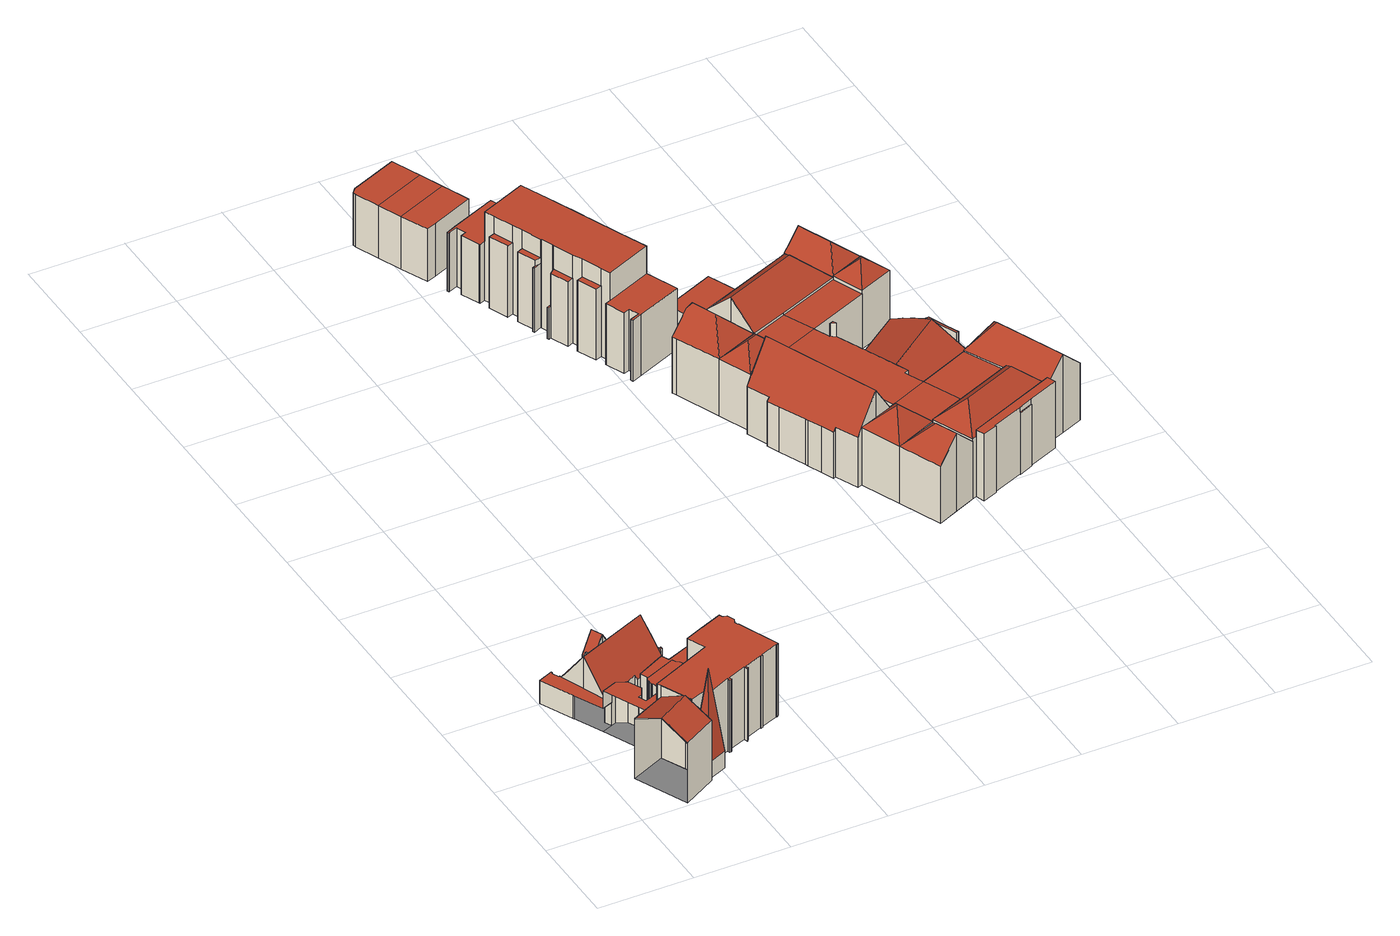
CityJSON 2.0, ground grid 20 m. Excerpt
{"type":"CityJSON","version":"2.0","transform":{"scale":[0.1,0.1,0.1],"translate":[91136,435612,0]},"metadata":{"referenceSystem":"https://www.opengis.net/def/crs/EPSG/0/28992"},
"CityObjects":{
"building1":{"type":"Building","attributes":{"TerrainHeight":3.28,"bron_tex":"UltraCAM-X 10cm juni 2008","voll_tex":"complete","bron_geo":"Lidar 15-30 punten - nov. 2008","status":"1","isWatertight":"0"},"geometry":[{"type":"MultiSurface","lod":"2","boundaries":[[[0,1,2,3]],[[0,4,5,6,7,1]],[[8,9,10,11,12]],[[3,2,9,8]],[[2,1,13,9]],[[0,3,14,15]],[[1,7,16,13]],[[7,6,17,18]],[[6,5,11,10]],[[5,4,12,11]],[[4,0,15,19]],[[20,21,9,16]]],"semantics":{"surfaces":[{"type":"RoofSurface"},{"type":"GroundSurface"},{"type":"WallSurface"}],"values":[0,0,1,2,2,2,2,2,2,2,2,2]}}]},
"building2":{"type":"Building","attributes":{"TerrainHeight":3.26,"bron_tex":"UltraCAM-X 10cm juni 2008","voll_tex":"complete","bron_geo":"Lidar 15-30 punten - nov. 2008","status":"1","isWatertight":"0"},"geometry":[{"type":"MultiSurface","lod":"2","boundaries":[[[22,23,24,25,26,27]],[[28,22,27,29,30,31]],[[32,33,34,35,36,37,38,39,40,41,42,43,44]],[[45,32,44,46,47,48,49,50,51,52,53,54,55]],[[56,57,58,59]],[[60,61,62,63]],[[64,65,66,67]],[[68,69,70,71]],[[45,72,73,74,75,76,77,78,79,80,81,82]],[[83,84,85,86,87,88,89,90,91,92,93,94]],[[95,96,97,98,99,100,101,102,103,104,105,106,107,108,109,110,111,112]],[[113,114,115,116,117,118,119,120,121,122,123,124,125,126,127,128,129,130,131,132,133,134,135,136,137,138,139,140,141,142,143,144,145,146,147,148,149,150,151,152,153,154,155,156,157,158,159,160,161,162,163,164,165,166,167,168,169,170,171,172,173,174,175,176,177,178,179,180,181,182]],[[95,112,140,139]],[[112,111,141,140]],[[111,110,142,141]],[[110,109,143,142]],[[109,108,144,143]],[[108,107,145,144]],[[107,106,146,145]],[[106,105,147,146]],[[105,104,148,147]],[[104,103,149,148]],[[103,102,150,149]],[[102,101,151,150]],[[101,100,152,151]],[[100,99,153,152]],[[99,98,154,153]],[[98,97,155,154]],[[97,96,156,155]],[[23,22,183,131]],[[27,184,185]],[[26,25,129,128]],[[25,24,130,129]],[[24,23,131,130]],[[22,28,132,183]],[[28,31,133,132]],[[31,30,134,133]],[[30,29,135,134]],[[186,27,185]],[[44,43,96,187]],[[43,42,157,156]],[[42,41,158,157]],[[40,39,170,169]],[[39,38,171,170]],[[38,37,172,171]],[[37,36,60,63]],[[36,35,176,175]],[[35,34,56,59]],[[34,33,180,179]],[[33,32,188,82]],[[45,55,120,119]],[[55,54,70,69]],[[54,53,124,123]],[[53,52,66,65]],[[52,51,128,127]],[[186,50,29]],[[51,184,26]],[[50,49,136,135]],[[49,48,137,136]],[[48,47,138,137]],[[47,46,139,138]],[[46,44,187,95]],[[32,45,188]],[[59,58,177,176]],[[58,57,178,177]],[[57,56,179,178]],[[63,62,173,172]],[[62,61,174,173]],[[61,60,175,174]],[[64,67,126,125]],[[67,66,127,126]],[[65,64,125,124]],[[68,71,122,121]],[[71,70,123,122]],[[69,68,121,120]],[[77,76,114,113]],[[76,75,115,114]],[[75,74,116,115]],[[74,73,117,116]],[[73,72,118,117]],[[72,45,119,118]],[[82,81,181,180]],[[79,78,189,190]],[[78,77,113,189]],[[191,192,84,83]],[[88,87,41,40]],[[87,86,159,158]],[[86,85,160,159]],[[85,84,161,160]],[[89,88,169,168]]],"semantics":{"surfaces":[{"type":"RoofSurface"},{"type":"GroundSurface"},{"type":"WallSurface"}],"values":[0,0,0,0,0,0,0,0,0,0,0,1,2,2,2,2,2,2,2,2,2,2,2,2,2,2,2,2,2,2,2,2,2,2,2,2,2,2,2,2,2,2,2,2,2,2,2,2,2,2,2,2,2,2,2,2,2,2,2,2,2,2,2,2,2,2,2,2,2,2,2,2,2,2,2,2,2,2,2,2,2,2,2,2,2,2,2,2,2,2]}}]},
"building3":{"type":"Building","attributes":{"TerrainHeight":3.19,"bron_tex":"UltraCAM-X 10cm juni 2008","voll_tex":"complete","bron_geo":"Lidar 15-30 punten - nov. 2008","status":"1","isWatertight":"0"},"geometry":[{"type":"MultiSurface","lod":"2","boundaries":[[[193,194,195,196,197,198,199,200,201,202,203,204,205,206]],[[207,208,209,210,211,212,213,214,215,216,217,218,219,220,221,222,223,224,225,226,227,228,229,230,231,232,233,234,235,236,237,238]],[[239,240,241,242,243,244,245,246,247,248,249,250,251,252,253,254,255,256,257,258,259,260,261,262,263,264,265,266,267,268,269,270,271,272,273]],[[274,275,276]],[[277,274,276]],[[277,276,17]],[[18,17,276]],[[18,276,278]],[[278,276,275]],[[163,162,161,279,280,281,282,283,284,285,286,287,288,289,290,291,292,293,294,295,296,297,298,299,300,301,302,303,10,9,304,305,182,181,306,307,308,309,310,311,312,313,314,315,316,317,318,319,320,321,322,323,324,325,326,327,328,329,330,331,332,333,168,167,166,165,164]],[[275,274,302,301]],[[274,277,303,302]],[[277,17,10,303]],[[334,335,81,80]],[[193,206,335,334]],[[206,205,306,181]],[[205,204,307,306]],[[204,203,308,307]],[[203,202,309,308]],[[202,201,310,309]],[[201,200,311,310]],[[200,199,312,311]],[[199,198,271,270]],[[196,195,304,336]],[[235,234,197,196]],[[234,233,198,197]],[[233,232,272,271]],[[232,231,192,191]],[[231,230,337,161]],[[230,229,279,337]],[[229,228,280,279]],[[228,227,281,280]],[[227,226,282,281]],[[226,225,283,282]],[[225,224,284,283]],[[224,223,285,284]],[[223,222,286,285]],[[222,221,287,286]],[[221,220,288,287]],[[220,219,289,288]],[[219,218,290,289]],[[218,217,291,290]],[[217,216,292,291]],[[216,215,293,292]],[[215,214,294,293]],[[214,213,295,294]],[[213,212,296,295]],[[212,211,297,296]],[[211,210,298,297]],[[210,209,299,298]],[[209,208,300,299]],[[208,207,301,300]],[[207,238,278,275]],[[238,237,18,278]],[[237,236,21,20]],[[236,235,336,9]],[[250,249,329,328]],[[249,248,338,329]],[[248,247,330,338]],[[247,246,331,330]],[[246,245,332,331]],[[245,244,333,332]],[[244,243,168,333]],[[243,242,90,89]],[[242,241,91,90]],[[241,240,92,91]],[[240,239,93,92]],[[239,273,94,93]],[[273,272,83,94]],[[270,269,313,312]],[[269,268,314,313]],[[268,267,315,314]],[[267,266,339,315]],[[266,265,316,339]],[[265,264,317,316]],[[264,263,318,317]],[[263,262,340,318]],[[262,261,319,340]],[[261,260,341,319]],[[260,259,320,341]],[[259,258,321,320]],[[258,257,342,321]],[[257,256,322,342]],[[256,255,323,322]],[[255,254,324,323]],[[254,253,325,324]],[[253,252,326,325]],[[252,251,327,326]],[[251,250,328,327]]],"semantics":{"surfaces":[{"type":"RoofSurface"},{"type":"GroundSurface"},{"type":"WallSurface"}],"values":[0,0,0,0,0,0,0,0,0,1,2,2,2,2,2,2,2,2,2,2,2,2,2,2,2,2,2,2,2,2,2,2,2,2,2,2,2,2,2,2,2,2,2,2,2,2,2,2,2,2,2,2,2,2,2,2,2,2,2,2,2,2,2,2,2,2,2,2,2,2,2,2,2,2,2,2,2,2,2,2,2,2,2,2,2,2,2,2,2]}}]},
"building4":{"type":"Building","attributes":{"TerrainHeight":2.87,"bron_tex":"UltraCAM-X 10cm juni 2008","voll_tex":"complete","bron_geo":"Lidar 15-30 punten - nov. 2008","status":"1","isWatertight":"0"},"geometry":[{"type":"MultiSurface","lod":"2","boundaries":[[[343,344,345,346,347,348,349,350]],[[351,352,353,354,355,356,357,358]],[[345,344,358,357]],[[344,343,351,358]],[[343,350,352,351]],[[349,348,354,353]],[[347,346,356,355]],[[346,345,357,356]]],"semantics":{"surfaces":[{"type":"RoofSurface"},{"type":"GroundSurface"},{"type":"WallSurface"}],"values":[0,1,2,2,2,2,2,2]}}]},
"building5":{"type":"Building","attributes":{"TerrainHeight":2.83,"bron_tex":"UltraCAM-X 10cm juni 2008","voll_tex":"complete","bron_geo":"Lidar 15-30 punten - nov. 2008","status":"1","isWatertight":"0"},"geometry":[{"type":"MultiSurface","lod":"2","boundaries":[[[348,347,359,360]],[[355,354,361,362]],[[348,360,361,354]],[[359,347,355,362]]],"semantics":{"surfaces":[{"type":"RoofSurface"},{"type":"GroundSurface"},{"type":"WallSurface"}],"values":[0,1,2,2]}}]},
"building6":{"type":"Building","attributes":{"TerrainHeight":2.82,"bron_tex":"UltraCAM-X 10cm juni 2008","voll_tex":"complete","bron_geo":"Lidar 15-30 punten - nov. 2008","status":"1","isWatertight":"0"},"geometry":[{"type":"MultiSurface","lod":"2","boundaries":[[[360,359,363,364,365]],[[362,361,366,367,368]],[[360,365,366,361]],[[365,364,367,366]],[[364,363,368,367]],[[363,359,362,368]]],"semantics":{"surfaces":[{"type":"RoofSurface"},{"type":"GroundSurface"},{"type":"WallSurface"}],"values":[0,1,2,2,2,2]}}]},
"building7":{"type":"Building","attributes":{"TerrainHeight":2.91,"bron_tex":"UltraCAM-X 10cm juni 2008","voll_tex":"complete","bron_geo":"Lidar 15-30 punten - nov. 2008","status":"1","isWatertight":"0"},"geometry":[{"type":"MultiSurface","lod":"2","boundaries":[[[369,370,371,372,373]],[[374,375,376,377]],[[378,379,380,381]],[[382,383,384,385]],[[386,387,388,389]],[[390,391,392,393,394]],[[395,396,397,398,399,400,401,402,403,404,405,406,407,408,409,410,411,412]],[[413,414,415,416,417,418,419,420,421,422,423,424,425]],[[426,427,428,429,430,431,432,433,434,435,436,437,438]],[[439,440,441,442,443,444,445,446,447,448,449,450,451,452,453,454,455,456,457,458,459,460,461,462,463,464,465,466,467,468,469,470,471,472,473,474,475,476,477,478,479,480,481,482,483,484,485,486,487,488,489,490]],[[369,373,457,456]],[[372,371,454,453]],[[371,370,455,454]],[[370,369,456,455]],[[374,377,469,468]],[[376,375,467,466]],[[375,374,468,467]],[[378,381,471,470]],[[380,379,377,376]],[[379,378,470,469]],[[382,385,389,388]],[[384,383,459,458]],[[383,382,460,459]],[[386,389,463,462]],[[388,387,461,460]],[[387,386,462,461]],[[390,394,476,475]],[[393,392,473,472]],[[392,391,474,473]],[[391,390,475,474]],[[395,412,426,438]],[[412,411,489,491]],[[411,410,490,489]],[[410,409,439,490]],[[409,408,440,439]],[[408,407,492,440]],[[407,406,414,413]],[[406,405,453,452]],[[405,404,373,372]],[[404,403,458,457]],[[403,402,385,384]],[[402,401,464,463]],[[401,400,465,464]],[[400,399,466,465]],[[399,398,381,380]],[[398,397,472,471]],[[397,396,394,393]],[[396,395,477,476]],[[415,414,452,451]],[[413,425,441,492]],[[425,424,442,441]],[[424,423,443,442]],[[423,422,444,443]],[[422,421,445,444]],[[421,420,446,445]],[[420,419,447,446]],[[419,418,448,447]],[[418,417,449,448]],[[417,416,450,449]],[[416,415,451,450]],[[430,429,486,485]],[[429,428,487,486]],[[428,427,488,487]],[[427,426,491,488]],[[438,437,478,477]],[[437,436,479,478]],[[436,435,480,479]],[[435,434,481,480]],[[434,433,482,481]],[[433,432,483,482]],[[432,431,484,483]],[[431,430,485,484]]],"semantics":{"surfaces":[{"type":"RoofSurface"},{"type":"GroundSurface"},{"type":"WallSurface"}],"values":[0,0,0,0,0,0,0,0,0,1,2,2,2,2,2,2,2,2,2,2,2,2,2,2,2,2,2,2,2,2,2,2,2,2,2,2,2,2,2,2,2,2,2,2,2,2,2,2,2,2,2,2,2,2,2,2,2,2,2,2,2,2,2,2,2,2,2,2,2,2,2,2]}}]},
"building8":{"type":"Building","attributes":{"TerrainHeight":2.5,"bron_tex":"UltraCAM-X 10cm juni 2008","voll_tex":"complete","bron_geo":"Lidar 15-30 punten - nov. 2008","status":"1","isWatertight":"1"},"geometry":[{"type":"MultiSurface","lod":"2","boundaries":[[[493,494,495,496,497]],[[498,499,500,501,502]],[[493,497,499,498]],[[497,496,500,499]],[[496,495,501,500]],[[495,494,502,501]],[[494,493,498,502]]],"semantics":{"surfaces":[{"type":"RoofSurface"},{"type":"GroundSurface"},{"type":"WallSurface"}],"values":[0,1,2,2,2,2,2]}}]},
"building9":{"type":"Building","attributes":{"TerrainHeight":3.06,"bron_tex":"UltraCAM-X 10cm juni 2008","voll_tex":"complete","bron_geo":"Lidar 15-30 punten - nov. 2008","status":"1","isWatertight":"1"},"geometry":[{"type":"MultiSurface","lod":"2","boundaries":[[[503,504,505,506,507,508,509]],[[510,511,512,513,514,515,516]],[[503,509,516,515]],[[509,508,510,516]],[[508,507,511,510]],[[507,506,512,511]],[[506,505,513,512]],[[505,504,514,513]],[[504,503,515,514]]],"semantics":{"surfaces":[{"type":"RoofSurface"},{"type":"GroundSurface"},{"type":"WallSurface"}],"values":[0,1,2,2,2,2,2,2,2]}}]},
"building10":{"type":"Building","attributes":{"TerrainHeight":3.16,"bron_tex":"UltraCAM-X 10cm juni 2008","voll_tex":"complete","bron_geo":"Lidar 15-30 punten - nov. 2008","status":"1","isWatertight":"1"},"geometry":[{"type":"MultiSurface","lod":"2","boundaries":[[[517,518,519,520,521,522,523,524]],[[525,526,527,528,529,530,531,532]],[[517,524,527,526]],[[524,523,528,527]],[[523,522,529,528]],[[522,521,530,529]],[[521,520,531,530]],[[520,519,532,531]],[[519,518,525,532]],[[518,517,526,525]]],"semantics":{"surfaces":[{"type":"RoofSurface"},{"type":"GroundSurface"},{"type":"WallSurface"}],"values":[0,1,2,2,2,2,2,2,2,2]}}]},
"building11":{"type":"Building","attributes":{"TerrainHeight":2.68,"bron_tex":"UltraCAM-X 10cm juni 2008","voll_tex":"complete","bron_geo":"Lidar 15-30 punten - nov. 2008","status":"1","isWatertight":"0"},"geometry":[{"type":"MultiSurface","lod":"2","boundaries":[[[533,534,535,536,537,538,539,540,541,542,543,544,545]],[[534,546,547,548,549,550,551,552,553,554,555,556,557,558,535]],[[559,560,561,562]],[[563,564,565,566,567,568,569,570,571,572,573]],[[565,574,575,576]],[[564,577,574,565]],[[578,563,573,579]],[[579,573,580,581]],[[582,583,584,585,586,587]],[[588,589,590]],[[591,592,593,594,595]],[[590,596,597,598,588]],[[598,599,589,588]],[[600,601,602,603,604]],[[603,605,604]],[[606,607,608,609,610,611,612,613,614,615,616,617,618,619]],[[600,604,605,620,621]],[[622,623,624]],[[625,626,627,628,629,630]],[[622,624,631,599]],[[631,632,599]],[[633,634,635,636]],[[623,632,631,624]],[[637,638,639,640,641]],[[642,643,634,633]],[[644,645,622,592,591,646,647,648]],[[649,637,641]],[[649,641,640,650]],[[651,652,653,654,655,656,657,658]],[[640,639,650]],[[659,660,661,626,625]],[[662,663,664,665]],[[659,625,630]],[[642,633,636]],[[618,617,666,667]],[[668,669,670,671]],[[622,593,592]],[[672,673,670,669]],[[668,672,669]],[[646,591,595]],[[670,673,671]],[[674,675,676,677]],[[678,674,677]],[[678,677,676,679]],[[676,675,679]],[[680,681,682,683,684,685,686,687,688,689,690,691,692,693,694,695,696,697,698,699,700,701,702,703,704,705,706,707,708,709,710,711,712,713,714,715,716,717,718,719,720,721,722,723,724,725,726,727,728,729,730,731,732,733,734,735,736,737,738,739,740,741,742,743,744,745,746,747,748,749,750,751,752,753,754,755]],[[533,545,693,692]],[[545,544,694,693]],[[544,543,695,694]],[[543,542,696,695]],[[542,541,697,696]],[[541,540,698,697]],[[540,539,699,698]],[[539,538,700,699]],[[538,537,701,700]],[[537,536,702,701]],[[756,535,757]],[[535,758,757]],[[558,557,708,707]],[[557,556,709,708]],[[556,555,710,709]],[[555,554,711,710]],[[554,553,712,711]],[[553,552,713,712]],[[552,551,714,713]],[[551,550,715,714]],[[550,549,716,715]],[[549,548,717,716]],[[548,547,718,717]],[[547,546,759,760]],[[559,562,689,688]],[[562,561,690,689]],[[561,560,691,690]],[[560,559,572,571]],[[573,572,688,687]],[[571,570,692,691]],[[570,761,534,533]],[[761,569,546,534]],[[569,568,762,759]],[[568,567,763,762]],[[567,566,764,763]],[[566,565,723,722]],[[564,765,667,766]],[[565,576,767,723]],[[768,564,766,666]],[[580,573,687,769]],[[582,587,703,702]],[[587,586,704,703]],[[586,585,705,704]],[[585,584,706,705]],[[584,583,707,706]],[[756,582,536]],[[583,758,558]],[[590,589,770,771]],[[595,594,772,680]],[[594,593,773,772]],[[597,596,681,772]],[[596,590,771,681]],[[598,597,772,774]],[[589,775,579,581]],[[775,599,578,579]],[[599,598,774,773]],[[602,601,682,771]],[[601,600,683,682]],[[603,602,771,770]],[[606,619,750,749]],[[776,618,777]],[[617,616,668,778]],[[616,615,740,739]],[[615,614,741,740]],[[614,613,742,741]],[[613,612,743,742]],[[612,611,744,743]],[[611,610,745,744]],[[610,609,746,745]],[[609,608,747,746]],[[608,607,748,747]],[[607,606,749,748]],[[600,621,684,683]],[[621,620,685,684]],[[620,605,779,685]],[[623,622,780,750]],[[630,629,725,724]],[[629,628,726,725]],[[628,627,727,726]],[[627,626,781,727]],[[599,593,622]],[[599,782,563,578]],[[782,632,765,563]],[[636,635,783,784]],[[635,634,785,783]],[[632,786,667]],[[776,623,619]],[[638,637,783,737]],[[634,643,738,785]],[[643,642,787,738]],[[644,648,753,752]],[[648,647,754,753]],[[647,646,755,754]],[[622,645,751,780]],[[645,644,752,751]],[[637,649,784,783]],[[788,650,575,574]],[[649,788,574,577]],[[651,658,639,638]],[[658,657,729,728]],[[657,656,730,729]],[[656,655,662,665]],[[655,654,734,733]],[[654,653,735,734]],[[653,652,736,735]],[[652,651,737,736]],[[650,639,661,660]],[[626,661,728,781]],[[660,659,576,575]],[[665,664,731,730]],[[664,663,732,731]],[[663,662,733,732]],[[659,630,724,767]],[[618,786,777]],[[789,617,778]],[[789,671,666]],[[673,672,642,636]],[[672,668,739,787]],[[646,595,680,755]],[[671,673,577,768]],[[675,674,769,686]],[[674,678,581,580]],[[678,679,605,603]],[[679,675,686,779]]],"semantics":{"surfaces":[{"type":"RoofSurface"},{"type":"GroundSurface"},{"type":"WallSurface"}],"values":[0,0,0,0,0,0,0,0,0,0,0,0,0,0,0,0,0,0,0,0,0,0,0,0,0,0,0,0,0,0,0,0,0,0,0,0,0,0,0,0,0,0,0,0,0,1,2,2,2,2,2,2,2,2,2,2,2,2,2,2,2,2,2,2,2,2,2,2,2,2,2,2,2,2,2,2,2,2,2,2,2,2,2,2,2,2,2,2,2,2,2,2,2,2,2,2,2,2,2,2,2,2,2,2,2,2,2,2,2,2,2,2,2,2,2,2,2,2,2,2,2,2,2,2,2,2,2,2,2,2,2,2,2,2,2,2,2,2,2,2,2,2,2,2,2,2,2,2,2,2,2,2,2,2,2,2,2,2,2,2,2,2,2,2,2,2,2,2,2,2]}}]}
},
"vertices":[
[73,62,166],[143,102,166],[120,151,139],[48,118,136],[98,7,136],[169,47,136],[166,52,139],[150,87,158],[48,118,0],[120,151,0],[166,52,0],[169,47,0],[98,7,0],[143,102,0],[48,118,134],[73,62,164],[150,87,0],[166,52,38],[150,87,38],[98,7,134],[150,87,163],[120,151,163],
[141,461,82],[117,451,39],[119,447,39],[123,448,46],[131,429,46],[151,438,82],[166,472,39],[172,446,46],[163,466,47],[167,467,39],[63,343,125],[81,296,55],[108,307,55],[115,310,56],[137,320,56],[144,322,55],[161,330,56],[164,325,49],[171,328,48],[231,358,54],[233,359,54],[225,379,84],[213,407,125],[43,393,52],[199,439,78],[191,459,47],[187,457,48],[189,453,54],[172,446,54],[131,429,53],[104,419,52],[100,417,52],[74,405,53],[70,404,52],[108,307,25],[109,302,25],[116,305,25],[115,310,25],[137,320,23],[140,316,23],[145,318,23],[144,322,23],[99,421,42],[100,417,42],[104,419,42],[103,423,42],[68,408,42],[70,404,42],[74,405,42],[72,410,42],[42,397,52],[40,396,52],[33,412,52],[35,413,52],[34,416,52],[4,403,52],[36,333,52],[37,331,52],[65,272,52],[87,281,52],[81,296,52],[267,272,57],[315,292,57],[286,362,57],[238,342,57],[231,358,57],[171,328,57],[179,308,57],[240,334,57],[244,325,57],[250,322,57],[258,306,57],[255,298,57],[199,439,29],[225,379,29],[245,388,29],[248,384,29],[251,387,29],[248,390,29],[257,411,29],[261,411,29],[261,416,29],[257,415,29],[248,436,29],[251,439,29],[248,442,29],[245,439,29],[224,447,29],[224,452,29],[220,452,29],[220,448,29],[4,403,0],[34,416,0],[35,413,0],[33,412,0],[40,396,0],[42,397,0],[43,393,0],[70,404,0],[68,408,0],[72,410,0],[74,405,0],[100,417,0],[99,421,0],[103,423,0],[104,419,0],[131,429,0],[123,448,0],[119,447,0],[117,451,0],[166,472,0],[167,467,0],[163,466,0],[172,446,0],[189,453,0],[187,457,0],[191,459,0],[199,439,0],[220,448,0],[220,452,0],[224,452,0],[224,447,0],[245,439,0],[248,442,0],[251,439,0],[248,436,0],[257,415,0],[261,416,0],[261,411,0],[257,411,0],[248,390,0],[251,387,0],[248,384,0],[245,388,0],[225,379,0],[233,359,0],[231,358,0],[238,342,0],[286,362,0],[315,292,0],[267,272,0],[255,298,0],[258,306,0],[250,322,0],[244,325,0],[240,334,0],[179,308,0],[171,328,0],[164,325,0],[161,330,0],[144,322,0],[145,318,0],[140,316,0],[137,320,0],[115,310,0],[116,305,0],[109,302,0],[108,307,0],[81,296,0],[87,281,0],[65,272,0],[141,461,0],[135,431,53],[151,438,53],[168,445,53],[213,407,29],[63,343,52],[36,333,0],[37,331,0],[267,272,163],[315,292,163],
[65,272,92],[94,208,92],[110,173,92],[116,160,92],[247,218,92],[230,256,92],[207,245,92],[120,209,92],[113,225,92],[121,229,92],[131,247,92],[118,276,92],[97,285,92],[87,281,92],[197,95,164],[237,113,164],[238,107,164],[241,107,164],[243,109,164],[241,114,164],[280,130,164],[283,122,164],[286,126,164],[284,131,164],[322,147,164],[323,145,164],[327,146,164],[326,148,164],[364,164,164],[365,162,164],[369,165,164],[333,251,164],[332,251,164],[329,258,164],[333,267,164],[327,283,164],[318,285,164],[317,287,164],[315,292,164],[267,272,164],[230,256,164],[247,218,164],[116,160,164],[120,151,164],[150,87,164],[193,105,164],[258,306,61],[250,322,61],[244,325,61],[240,334,61],[179,308,61],[174,307,61],[173,305,61],[173,302,61],[172,300,61],[172,298,61],[172,297,61],[172,295,61],[172,292,61],[173,290,61],[173,287,61],[174,285,61],[178,275,61],[179,272,61],[180,272,61],[181,270,61],[182,268,61],[183,267,61],[184,266,61],[185,266,61],[186,265,61],[189,263,61],[191,262,61],[192,262,61],[193,261,61],[196,261,61],[200,262,61],[207,245,61],[230,256,61],[267,272,61],[255,298,61],[202,83,38],[197,95,38],[179,79,230],[208,70,38],[193,105,38],[318,285,0],[327,283,0],[333,267,0],[329,258,0],[332,251,0],[333,251,0],[369,165,0],[365,162,0],[364,164,0],[326,148,0],[327,146,0],[323,145,0],[322,147,0],[284,131,0],[286,126,0],[283,122,0],[280,130,0],[241,114,0],[243,109,0],[241,107,0],[238,107,0],[237,113,0],[197,95,0],[202,83,0],[208,70,0],[110,173,0],[94,208,0],[97,285,0],[118,276,0],[131,247,0],[121,229,0],[113,225,0],[120,209,0],[207,245,0],[200,262,0],[196,261,0],[193,261,0],[191,262,0],[189,263,0],[186,265,0],[184,266,0],[182,268,0],[181,270,0],[179,272,0],[178,275,0],[174,285,0],[173,287,0],[173,290,0],[172,292,0],[172,295,0],[172,297,0],[172,300,0],[173,302,0],[173,305,0],[174,307,0],[65,272,53],[87,281,53],[116,160,0],[317,287,0],[172,298,0],[192,262,0],[185,266,0],[183,267,0],[180,272,0],
[373,1809,119],[367,1803,119],[365,1800,119],[366,1792,119],[386,1744,119],[497,1790,119],[488,1811,119],[471,1850,119],[373,1809,0],[471,1850,0],[488,1811,0],[497,1790,0],[386,1744,0],[366,1792,0],[365,1800,0],[367,1803,0],
[407,1695,119],[517,1741,119],[517,1741,0],[407,1695,0],
[432,1637,119],[452,1645,119],[541,1683,119],[541,1683,0],[452,1645,0],[432,1637,0],
[572,1322,160],[573,1320,160],[589,1281,160],[602,1286,160],[585,1327,160],[528,1412,145],[530,1408,145],[547,1416,145],[534,1414,145],[518,1452,158],[534,1414,158],[547,1416,158],[530,1457,158],[548,1380,146],[564,1342,146],[576,1347,146],[559,1389,146],[541,1381,71],[543,1377,71],[548,1380,71],[559,1389,71],[492,1513,161],[509,1474,161],[509,1472,161],[522,1477,161],[505,1518,161],[496,1538,200],[505,1518,200],[522,1477,200],[530,1457,200],[547,1416,200],[548,1415,200],[558,1390,200],[559,1389,200],[576,1347,200],[585,1327,200],[602,1286,200],[610,1266,200],[707,1307,200],[682,1366,200],[657,1426,200],[643,1460,200],[618,1520,200],[593,1579,200],[707,1307,138],[610,1266,138],[598,1261,138],[599,1259,138],[615,1220,138],[627,1225,138],[636,1205,138],[618,1198,138],[616,1197,138],[618,1192,138],[639,1201,138],[735,1241,138],[708,1305,138],[593,1579,133],[592,1581,133],[565,1644,133],[470,1604,133],[449,1595,133],[451,1591,133],[453,1592,133],[471,1599,133],[479,1579,133],[467,1574,133],[483,1535,133],[484,1533,133],[496,1538,133],[657,1426,0],[682,1366,0],[708,1305,0],[735,1241,0],[639,1201,0],[618,1192,0],[616,1197,0],[618,1198,0],[636,1205,0],[627,1225,0],[615,1220,0],[599,1259,0],[598,1261,0],[610,1266,0],[602,1286,0],[589,1281,0],[573,1320,0],[572,1322,0],[585,1327,0],[576,1347,0],[564,1342,0],[548,1380,0],[543,1377,0],[541,1381,0],[559,1389,0],[558,1390,0],[548,1415,0],[547,1416,0],[530,1408,0],[528,1412,0],[534,1414,0],[518,1452,0],[530,1457,0],[522,1477,0],[509,1472,0],[509,1474,0],[492,1513,0],[505,1518,0],[496,1538,0],[484,1533,0],[483,1535,0],[467,1574,0],[479,1579,0],[471,1599,0],[453,1592,0],[451,1591,0],[449,1595,0],[470,1604,0],[565,1644,0],[592,1581,0],[618,1520,0],[643,1460,0],[593,1579,0],[707,1307,0],
[599,1723,43],[604,1711,43],[624,1719,43],[619,1732,43],[618,1732,43],[599,1723,0],[618,1732,0],[619,1732,0],[624,1719,0],[604,1711,0],
[624,1668,29],[652,1602,29],[759,1647,29],[749,1671,29],[740,1693,29],[731,1714,29],[629,1671,29],[731,1714,0],[740,1693,0],[749,1671,0],[759,1647,0],[652,1602,0],[624,1668,0],[629,1671,0],
[765,1332,28],[788,1278,28],[792,1268,28],[793,1266,28],[820,1277,28],[872,1299,28],[900,1311,28],[872,1377,28],[788,1278,0],[765,1332,0],[872,1377,0],[900,1311,0],[872,1299,0],[820,1277,0],[793,1266,0],[792,1268,0],
[936,977,37],[973,892,72],[1141,1017,72],[1136,1030,67],[1132,1038,64],[1129,1045,60],[1125,1053,57],[1121,1060,54],[1116,1068,50],[1112,1075,47],[1107,1082,43],[1102,1089,40],[1097,1096,37],[989,855,57],[1036,862,48],[1183,888,22],[1183,894,24],[1182,901,26],[1181,908,28],[1180,914,31],[1178,921,33],[1177,927,36],[1175,934,38],[1173,940,41],[1171,946,43],[1164,963,50],[920,997,153],[930,991,153],[931,993,153],[928,1000,153],[826,997,124],[923,758,124],[1005,794,124],[1001,803,124],[988,834,124],[997,838,124],[989,855,124],[936,977,124],[930,991,124],[920,997,124],[905,1030,124],[1044,706,124],[1154,753,124],[1113,841,124],[958,670,124],[799,1063,124],[876,1094,124],[1033,1083,124],[1007,1147,124],[1136,1030,68],[1164,963,68],[1169,966,68],[1158,991,68],[1152,1006,68],[1142,1031,68],[934,1179,184],[1007,1147,129],[963,1254,128],[714,1140,178],[734,1090,178],[799,1063,128],[757,1167,128],[717,1150,171],[950,1248,128],[757,1167,130],[778,1115,184],[799,1063,129],[1000,1269,169],[975,1258,143],[963,1254,130],[1007,1147,130],[1029,1198,169],[1080,1177,131],[725,952,108],[745,903,109],[740,902,101],[751,876,102],[775,819,103],[777,813,103],[789,784,104],[800,758,104],[805,760,112],[826,712,114],[836,716,131],[873,732,191],[775,973,191],[735,956,125],[1036,1284,131],[1027,1280,140],[706,1025,129],[735,956,129],[756,1005,166],[1175,828,177],[1235,685,177],[1280,704,129],[1205,881,129],[1204,881,130],[1195,877,140],[778,1014,166],[827,994,129],[932,609,176],[951,564,176],[994,583,130],[958,670,129],[994,583,136],[1003,587,136],[1193,667,136],[1132,692,181],[1017,644,181],[870,633,129],[907,545,129],[664,1127,127],[668,1117,127],[701,1143,168],[692,1139,157],[669,1129,133],[958,670,136],[1154,753,136],[1003,587,151],[1010,568,151],[1041,580,151],[1040,582,151],[1106,610,151],[1136,623,151],[1200,650,151],[1193,667,151],[1113,841,126],[1154,753,129],[1193,667,132],[1106,610,140],[1106,608,140],[1136,621,140],[1136,623,140],[925,753,106],[827,994,106],[836,716,130],[896,692,175],[899,694,175],[925,753,130],[870,633,130],[958,670,131],[1033,1083,132],[1106,1113,132],[1059,1131,167],[1054,1129,167],[1007,1147,132],[1080,1177,132],[717,1150,0],[950,1248,0],[975,1258,0],[1000,1269,0],[1027,1280,0],[1036,1284,0],[1106,1113,0],[905,1030,0],[920,997,0],[928,1000,0],[931,993,0],[930,991,0],[936,977,0],[1097,1096,0],[1102,1089,0],[1107,1082,0],[1112,1075,0],[1116,1068,0],[1121,1060,0],[1125,1053,0],[1129,1045,0],[1132,1038,0],[1136,1030,0],[1142,1031,0],[1152,1006,0],[1158,991,0],[1169,966,0],[1164,963,0],[1171,946,0],[1173,940,0],[1175,934,0],[1177,927,0],[1178,921,0],[1180,914,0],[1181,908,0],[1182,901,0],[1183,894,0],[1183,888,0],[1036,862,0],[989,855,0],[997,838,0],[988,834,0],[1001,803,0],[1005,794,0],[1195,877,0],[1204,881,0],[1205,881,0],[1280,704,0],[1193,667,0],[1200,650,0],[1136,623,0],[1136,621,0],[1106,608,0],[1106,610,0],[1040,582,0],[1041,580,0],[1010,568,0],[1003,587,0],[907,545,0],[836,716,0],[826,712,0],[805,760,0],[800,758,0],[789,784,0],[777,813,0],[775,819,0],[751,876,0],[740,902,0],[745,903,0],[725,952,0],[735,956,0],[668,1117,0],[664,1127,0],[669,1129,0],[692,1139,0],[701,1143,0],[1137,1028,68],[1141,1017,68],[1146,1006,68],[989,855,32],[1036,862,32],[973,892,124],[997,838,32],[988,834,32],[1001,803,32],[827,994,124],[923,758,106],[1113,841,0],[925,753,124],[1033,1083,0],[1007,1147,0],[963,1254,0],[757,1167,0],[799,1063,0],[778,1115,0],[876,1094,129],[738,957,129],[775,973,129],[873,732,130],[1080,1177,0],[706,1025,0],[1235,685,0],[826,997,129],[994,583,0],[958,670,0],[951,564,0],[813,989,129],[870,633,0],[1044,706,136],[910,747,130]
]}
